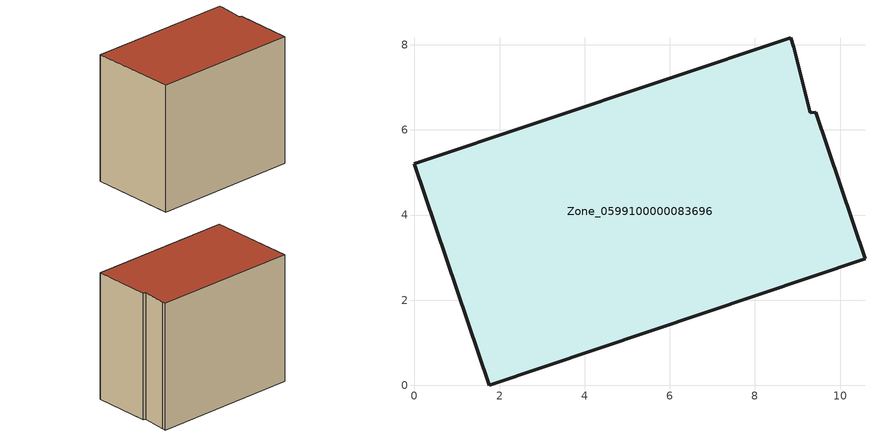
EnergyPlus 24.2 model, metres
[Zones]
Zone_0599100000083696
 floor ground (C_G): 8.84,8.17 8.92,7.94 9.3,6.41 9.43,6.42 10.59,2.98 1.76,0 0,5.21 z0.44
 wall outside (C_F): 1.76,0 10.59,2.98 9.43,6.42 9.3,6.41 8.92,7.94 8.84,8.17 0,5.21 1.76,0 z0.44:8.52
 roof outside (C_R): 8.92,7.94 8.84,8.17 0,5.21 1.76,0 10.59,2.98 9.43,6.42 9.3,6.41 z8.52
[BUILDING]
Pand.0599100000083696: North Axis=0; Terrain=City; Loads Convergence Tolerance Value=0.04; Temperature Convergence Tolerance Value=0.4; Solar Distribution=FullExterior; Maximum Number of Warmup Days=25; Minimum Number of Warmup Days=1
[Site:Location]
Rotterdam.The.Hague.AP_ZH_NLD Design_Conditions: Latitude=51.96; Longitude=4.45; Time Zone=1; Elevation=-4.5
[SITE:GROUNDTEMPERATURE:BUILDINGSURFACE]
18, 18, 18, 18, 18, 18, 18, 18, 18, 18, 18, 18
[MATERIAL] Thermal Absorptance=0.9; Solar Absorptance=0.7; Visible Absorptance=0.7
Name | Roughness | Thickness | Conductivity | Density | Specific Heat
G.TI.1965-1974 | MediumSmooth | 0.15 | 0.882353 | 540 | 1210
F.TI.1965-1974 | Rough | 0.3 | 0.697674 | 1920 | 840
R.TI.1965-1974 | MediumRough | 0.2 | 0.232558 | 1500 | 1000
[CONSTRUCTION]
C_G: G.TI.1965-1974
C_F: F.TI.1965-1974
C_R: R.TI.1965-1974
[ZONE]
Zone_0599100000083696: Type=1; Multiplier=1; Ceiling Height=Autocalculate; Volume=Autocalculate; Floor Area=autocalculate; Part of Total Floor Area=Yes
[ZONEINFILTRATION:DESIGNFLOWRATE]
Infil_Zone_0599100000083696: Zone or ZoneList or Space or SpaceList=Zone_0599100000083696; Schedule=AlwaysOn; Design Flow Rate Calculation Method=Flow/Area; Flow Rate per Floor Area=0.003; Constant Term Coefficient=1; Temperature Term Coefficient=0; Velocity Term Coefficient=0; Velocity Squared Term Coefficient=0
[HVACTEMPLATE:ZONE:IDEALLOADSAIRSYSTEM]
Zone_0599100000083696: Maximum Heating Supply Air Temperature=50; Minimum Cooling Supply Air Temperature=13; Maximum Heating Supply Air Humidity Ratio=0.0156; Minimum Cooling Supply Air Humidity Ratio=0.0077; Heating Limit=NoLimit; Cooling Limit=NoLimit; Dehumidification Control Type=ConstantSensibleHeatRatio; Cooling Sensible Heat Ratio=0.7; Dehumidification Setpoint=60; Humidification Control Type=None; Humidification Setpoint=30; Outdoor Air Method=None; Outdoor Air Flow Rate per Person=0.00944; Outdoor Air Flow Rate per Zone Floor Area=0; Outdoor Air Flow Rate per Zone=0; Demand Controlled Ventilation Type=None; Outdoor Air Economizer Type=NoEconomizer; Heat Recovery Type=None; Sensible Heat Recovery Effectiveness=0.7; Latent Heat Recovery Effectiveness=0.65
[ZONECONTROL:THERMOSTAT]
ThermostatControl_Zone_0599100000083696: Zone or ZoneList=Zone_0599100000083696; Control Type Schedule=DualSetpointControlType; Control 1=Thermostat_Zone_0599100000083696; Temperature Difference Between Cutout And Setpoint=0
[THERMOSTATSETPOINT:DUALSETPOINT]
Thermostat_Zone_0599100000083696: Heating Setpoint Temperature Schedule=HeatingSetpoint_Zone_0599100000083696; Cooling Setpoint Temperature Schedule=CoolingSetpoint_Zone_0599100000083696
[SCHEDULE:COMPACT]
HeatingSetpoint_Zone_0599100000083696: Through: 12/31, For: AllDays, Until: 24:00, 21
CoolingSetpoint_Zone_0599100000083696: Through: 12/31, For: AllDays, Until: 24:00, 24
DualSetpointControlType: Through: 12/31, For: AllDays, Until: 24:00, 4
AlwaysOn: Through: 12/31, For: AllDays, Until: 24:00, 1
